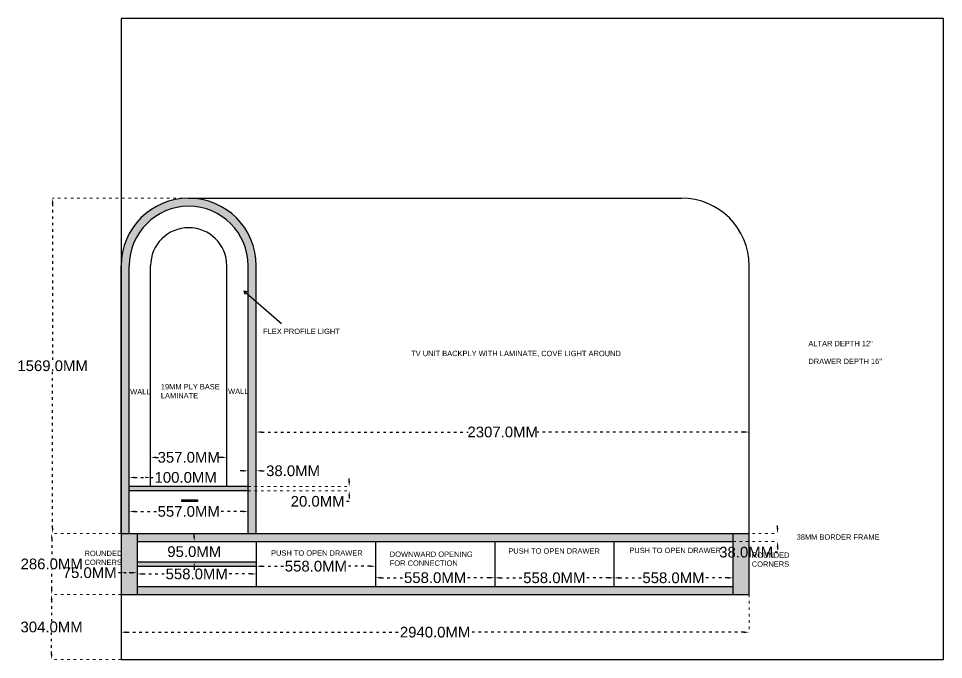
# Model space of a CAD drawing. Header units: millimetres. Extents: x 30849 to 148306, y 28561 to 116154.
# Drawn here: x 103724 to 108055, y 102531 to 105531 of the extents above; entities that cross this region are included whole.
import ezdxf

# ---------------------------------------------------------------- set-up
doc = ezdxf.new("R2010")
doc.units = ezdxf.units.MM
doc.header["$MEASUREMENT"] = 0
doc.linetypes.add('ACAD_ISO03W100', pattern=[30, 12, -18])
doc.styles.get("Standard").update_dxf_attribs({"font": 'arial.ttf'})
doc.dimstyles.get("Standard").update_dxf_attribs({"dimtxt": 50, "dimasz": 25, "dimexe": 0.18, "dimexo": 0.0625, "dimgap": 0.09, "dimtad": 0, "dimtih": 1, "dimtoh": 1, "dimdec": 1, "dimzin": 0, "dimdsep": 46, "dimtxsty": 'Standard', "dimcen": 0.09, "dimadec": 0, "dimazin": 0, "dimtfac": 1, "dimtdec": 1, "dimtofl": 0, "dimtmove": 0, "dimatfit": 3, "dimfxl": 1, "dimtolj": 1, "dimtzin": 0, "dimlwe": 0, "dimarcsym": 0})

# ---------------------------------------------------------------- blocks, each defined once
blk = doc.blocks.new('*D32')
at = {"color": 0, "linetype": 'ACAD_ISO03W100', "lineweight": 0, "transparency": 16777216}
for p, q in [((104204.6, 102835.2), (103879.3, 102835.2)), ((104204.6, 102531.2), (103879.3, 102531.2))]:
    blk.add_line(p, q, dxfattribs=at)
at = {"color": 0, "linetype": 'ACAD_ISO03W100', "lineweight": -2, "transparency": 16777216}
for p, q in [((103879.4, 102810.2), (103879.4, 102708.8)), ((103879.4, 102556.2), (103879.4, 102657.5))]:
    blk.add_line(p, q, dxfattribs=at)
at = {"color": 0, "transparency": 16777216}
for points in [[(103875.3, 102810.2), (103883.6, 102810.2), (103879.4, 102835.2)], [(103875.3, 102556.2), (103883.6, 102556.2), (103879.4, 102531.2)]]:
    blk.add_solid(points, dxfattribs=at)
at = {"layer": 'Defpoints', "color": 0, "transparency": 16777216}
for p in [(104204.7, 102835.2), (103879.4, 102531.2), (104204.7, 102531.2)]:
    blk.add_point(p, dxfattribs=at)
at = {"color": 0, "transparency": 16777216, "insert": (103879.4, 102683.2), "char_height": 50, "attachment_point": 5}
blk.add_mtext('\\A1;304.0MM', dxfattribs=at)
blk = doc.blocks.new('*D33')
at = {"color": 0, "linetype": 'ACAD_ISO03W100', "lineweight": 0, "transparency": 16777216}
for p, q in [((104204.6, 103121.2), (103879.6, 103121.2)), ((104204.6, 102835.2), (103879.6, 102835.2))]:
    blk.add_line(p, q, dxfattribs=at)
at = {"color": 0, "linetype": 'ACAD_ISO03W100', "lineweight": -2, "transparency": 16777216}
for p, q in [((103879.8, 103096.2), (103879.8, 103003.8)), ((103879.8, 102860.2), (103879.8, 102952.6))]:
    blk.add_line(p, q, dxfattribs=at)
at = {"color": 0, "transparency": 16777216}
for points in [[(103875.6, 103096.2), (103883.9, 103096.2), (103879.8, 103121.2)], [(103875.6, 102860.2), (103883.9, 102860.2), (103879.8, 102835.2)]]:
    blk.add_solid(points, dxfattribs=at)
at = {"layer": 'Defpoints', "color": 0, "transparency": 16777216}
for p in [(103879.8, 103121.2), (104204.7, 103121.2), (104204.7, 102835.2)]:
    blk.add_point(p, dxfattribs=at)
at = {"color": 0, "transparency": 16777216, "insert": (103879.8, 102978.2), "char_height": 50, "attachment_point": 5}
blk.add_mtext('\\A1;286.0MM', dxfattribs=at)
blk = doc.blocks.new('*D34')
at = {"color": 0, "linetype": 'ACAD_ISO03W100', "lineweight": 0, "transparency": 16777216}
for p, q in [((104521.1, 104690.2), (103883.9, 104690.2)), ((104204.6, 103121.2), (103883.9, 103121.2))]:
    blk.add_line(p, q, dxfattribs=at)
at = {"color": 0, "linetype": 'ACAD_ISO03W100', "lineweight": -2, "transparency": 16777216}
for p, q in [((103884.1, 104665.2), (103884.1, 103931.3)), ((103884.1, 103146.2), (103884.1, 103880.1))]:
    blk.add_line(p, q, dxfattribs=at)
at = {"color": 0, "transparency": 16777216}
for points in [[(103879.9, 104665.2), (103888.2, 104665.2), (103884.1, 104690.2)], [(103879.9, 103146.2), (103888.2, 103146.2), (103884.1, 103121.2)]]:
    blk.add_solid(points, dxfattribs=at)
at = {"layer": 'Defpoints', "color": 0, "transparency": 16777216}
for p in [(103884.1, 104690.2), (104521.2, 104690.2), (104204.7, 103121.2)]:
    blk.add_point(p, dxfattribs=at)
at = {"color": 0, "transparency": 16777216, "insert": (103884.1, 103905.7), "char_height": 50, "attachment_point": 5}
blk.add_mtext('\\A1;1569.0MM', dxfattribs=at)
blk = doc.blocks.new('*D35')
at = {"color": 0, "linetype": 'ACAD_ISO03W100', "lineweight": -2, "transparency": 16777216}
for p, q in [((104774.7, 103414.1), (104749.7, 103414.1)), ((104862.7, 103414.1), (104887.7, 103414.1))]:
    blk.add_line(p, q, dxfattribs=at)
at = {"color": 0, "linetype": 'ACAD_ISO03W100', "lineweight": 0, "transparency": 16777216}
for p, q in [((104799.7, 103341.2), (104799.7, 103414.3)), ((104837.7, 103341.2), (104837.7, 103414.3))]:
    blk.add_line(p, q, dxfattribs=at)
at = {"color": 0, "transparency": 16777216}
for points in [[(104774.7, 103418.3), (104774.7, 103409.9), (104799.7, 103414.1)], [(104862.7, 103418.3), (104862.7, 103409.9), (104837.7, 103414.1)]]:
    blk.add_solid(points, dxfattribs=at)
at = {"layer": 'Defpoints', "color": 0, "transparency": 16777216}
for p in [(104837.7, 103414.1), (104799.7, 103341.2), (104837.7, 103341.2)]:
    blk.add_point(p, dxfattribs=at)
at = {"color": 0, "transparency": 16777216, "insert": (105009.8, 103414.1), "char_height": 50, "attachment_point": 5}
blk.add_mtext('\\A1;38.0MM', dxfattribs=at)
blk = doc.blocks.new('*D36')
at = {"color": 0, "linetype": 'ACAD_ISO03W100', "lineweight": -2, "transparency": 16777216}
for p, q in [((105272.5, 103366.2), (105272.5, 103391.2)), ((105272.5, 103296.2), (105272.5, 103271.2)), ((105272.5, 103271.2), (105247.5, 103271.2))]:
    blk.add_line(p, q, dxfattribs=at)
at = {"color": 0, "linetype": 'ACAD_ISO03W100', "lineweight": 0, "transparency": 16777216}
for p, q in [((104799.8, 103341.2), (105272.7, 103341.2)), ((104799.8, 103321.2), (105272.7, 103321.2))]:
    blk.add_line(p, q, dxfattribs=at)
at = {"color": 0, "transparency": 16777216}
for points in [[(105268.4, 103366.2), (105276.7, 103366.2), (105272.5, 103341.2)], [(105268.4, 103296.2), (105276.7, 103296.2), (105272.5, 103321.2)]]:
    blk.add_solid(points, dxfattribs=at)
at = {"layer": 'Defpoints', "color": 0, "transparency": 16777216}
for p in [(104799.7, 103341.2), (104799.7, 103321.2), (105272.5, 103321.2)]:
    blk.add_point(p, dxfattribs=at)
at = {"color": 0, "transparency": 16777216, "insert": (105124.9, 103271.2), "char_height": 50, "attachment_point": 5}
blk.add_mtext('\\A1;20.0MM', dxfattribs=at)
blk = doc.blocks.new('*D37')
at = {"color": 0, "linetype": 'ACAD_ISO03W100', "lineweight": 0, "transparency": 16777216}
for p, q in [((104342.7, 103341.2), (104342.7, 103477.3)), ((104699.7, 103341.2), (104699.7, 103477.3))]:
    blk.add_line(p, q, dxfattribs=at)
at = {"color": 0, "linetype": 'ACAD_ISO03W100', "lineweight": -2, "transparency": 16777216}
for p, q in [((104367.7, 103477.1), (104379.6, 103477.1)), ((104674.7, 103477.1), (104662.8, 103477.1))]:
    blk.add_line(p, q, dxfattribs=at)
at = {"color": 0, "transparency": 16777216}
for points in [[(104367.7, 103481.3), (104367.7, 103473), (104342.7, 103477.1)], [(104674.7, 103481.3), (104674.7, 103473), (104699.7, 103477.1)]]:
    blk.add_solid(points, dxfattribs=at)
at = {"layer": 'Defpoints', "color": 0, "transparency": 16777216}
for p in [(104699.7, 103477.1), (104342.7, 103341.2), (104699.7, 103341.2)]:
    blk.add_point(p, dxfattribs=at)
at = {"color": 0, "transparency": 16777216, "insert": (104521.2, 103477.1), "char_height": 50, "attachment_point": 5}
blk.add_mtext('\\A1;357.0MM', dxfattribs=at)
blk = doc.blocks.new('*D38')
at = {"color": 0, "linetype": 'ACAD_ISO03W100', "lineweight": 0, "transparency": 16777216}
for p, q in [((104242.7, 103341.2), (104242.7, 103383.3)), ((104342.7, 103341.2), (104342.7, 103383.3))]:
    blk.add_line(p, q, dxfattribs=at)
at = {"color": 0, "linetype": 'ACAD_ISO03W100', "lineweight": -2, "transparency": 16777216}
for p, q in [((104267.7, 103383.1), (104317.7, 103383.1)), ((104342.7, 103383.1), (104367.7, 103383.1))]:
    blk.add_line(p, q, dxfattribs=at)
at = {"color": 0, "transparency": 16777216}
for points in [[(104267.7, 103387.2), (104267.7, 103378.9), (104242.7, 103383.1)], [(104317.7, 103387.2), (104317.7, 103378.9), (104342.7, 103383.1)]]:
    blk.add_solid(points, dxfattribs=at)
at = {"layer": 'Defpoints', "color": 0, "transparency": 16777216}
for p in [(104342.7, 103383.1), (104242.7, 103341.2), (104342.7, 103341.2)]:
    blk.add_point(p, dxfattribs=at)
at = {"color": 0, "transparency": 16777216, "insert": (104506.9, 103383.1), "char_height": 50, "attachment_point": 5}
blk.add_mtext('\\A1;100.0MM', dxfattribs=at)
blk = doc.blocks.new('*D39')
at = {"color": 0, "linetype": 'ACAD_ISO03W100', "lineweight": 0, "transparency": 16777216}
for p, q in [((104204.7, 102835.1), (104204.7, 102658.6)), ((107144.7, 102835.1), (107144.7, 102658.6))]:
    blk.add_line(p, q, dxfattribs=at)
at = {"color": 0, "linetype": 'ACAD_ISO03W100', "lineweight": -2, "transparency": 16777216}
for p, q in [((104229.7, 102658.8), (105513.3, 102658.8)), ((107119.7, 102658.8), (105836.1, 102658.8))]:
    blk.add_line(p, q, dxfattribs=at)
at = {"color": 0, "transparency": 16777216}
for points in [[(104229.7, 102663), (104229.7, 102654.6), (104204.7, 102658.8)], [(107119.7, 102663), (107119.7, 102654.6), (107144.7, 102658.8)]]:
    blk.add_solid(points, dxfattribs=at)
at = {"layer": 'Defpoints', "color": 0, "transparency": 16777216}
for p in [(104204.7, 102835.2), (107144.7, 102835.2), (107144.7, 102658.8)]:
    blk.add_point(p, dxfattribs=at)
at = {"color": 0, "transparency": 16777216, "insert": (105674.7, 102658.8), "char_height": 50, "attachment_point": 5}
blk.add_mtext('\\A1;2940.0MM', dxfattribs=at)
blk = doc.blocks.new('*D40')
at = {"color": 0, "linetype": 'ACAD_ISO03W100', "lineweight": 0, "transparency": 16777216}
for p, q in [((104242.7, 103321.1), (104242.7, 103223.8)), ((104799.7, 103321.1), (104799.7, 103223.8))]:
    blk.add_line(p, q, dxfattribs=at)
at = {"color": 0, "linetype": 'ACAD_ISO03W100', "lineweight": -2, "transparency": 16777216}
for p, q in [((104267.7, 103224), (104379.6, 103224)), ((104774.7, 103224), (104662.8, 103224))]:
    blk.add_line(p, q, dxfattribs=at)
at = {"color": 0, "transparency": 16777216}
for points in [[(104267.7, 103228.1), (104267.7, 103219.8), (104242.7, 103224)], [(104774.7, 103228.1), (104774.7, 103219.8), (104799.7, 103224)]]:
    blk.add_solid(points, dxfattribs=at)
at = {"layer": 'Defpoints', "color": 0, "transparency": 16777216}
for p in [(104242.7, 103321.2), (104799.7, 103321.2), (104799.7, 103224)]:
    blk.add_point(p, dxfattribs=at)
at = {"color": 0, "transparency": 16777216, "insert": (104521.2, 103224), "char_height": 50, "attachment_point": 5}
blk.add_mtext('\\A1;557.0MM', dxfattribs=at)
blk = doc.blocks.new('*D41')
at = {"color": 0, "linetype": 'ACAD_ISO03W100', "lineweight": 0, "transparency": 16777216}
for p, q in [((104837.7, 103121.2), (104837.7, 103595.9)), ((107144.7, 103121.2), (107144.7, 103595.9))]:
    blk.add_line(p, q, dxfattribs=at)
at = {"color": 0, "linetype": 'ACAD_ISO03W100', "lineweight": -2, "transparency": 16777216}
for p, q in [((104862.7, 103595.7), (105829.8, 103595.7)), ((107119.7, 103595.7), (106152.6, 103595.7))]:
    blk.add_line(p, q, dxfattribs=at)
at = {"color": 0, "transparency": 16777216}
for points in [[(104862.7, 103599.9), (104862.7, 103591.5), (104837.7, 103595.7)], [(107119.7, 103599.9), (107119.7, 103591.5), (107144.7, 103595.7)]]:
    blk.add_solid(points, dxfattribs=at)
at = {"layer": 'Defpoints', "color": 0, "transparency": 16777216}
for p in [(107144.7, 103595.7), (104837.7, 103121.2), (107144.7, 103121.2)]:
    blk.add_point(p, dxfattribs=at)
at = {"color": 0, "transparency": 16777216, "insert": (105991.2, 103595.7), "char_height": 50, "attachment_point": 5}
blk.add_mtext('\\A1;2307.0MM', dxfattribs=at)
blk = doc.blocks.new('*D42')
at = {"color": 0, "linetype": 'ACAD_ISO03W100', "lineweight": -2, "transparency": 16777216}
for p, q in [((104204.7, 102937.3), (104179.7, 102937.3)), ((104254.7, 102937.3), (104229.7, 102937.3))]:
    blk.add_line(p, q, dxfattribs=at)
at = {"color": 0, "linetype": 'ACAD_ISO03W100', "lineweight": 0, "transparency": 16777216}
for p, q in [((104204.7, 102835.2), (104204.7, 102937.5)), ((104279.7, 102835.2), (104279.7, 102937.5))]:
    blk.add_line(p, q, dxfattribs=at)
at = {"color": 0, "transparency": 16777216}
for points in [[(104229.7, 102941.5), (104229.7, 102933.1), (104204.7, 102937.3)], [(104254.7, 102941.5), (104254.7, 102933.1), (104279.7, 102937.3)]]:
    blk.add_solid(points, dxfattribs=at)
at = {"layer": 'Defpoints', "color": 0, "transparency": 16777216}
for p in [(104204.7, 102937.3), (104204.7, 102835.2), (104279.7, 102835.2)]:
    blk.add_point(p, dxfattribs=at)
at = {"color": 0, "transparency": 16777216, "insert": (104057.7, 102937.3), "char_height": 50, "attachment_point": 5}
blk.add_mtext('\\A1;75.0MM', dxfattribs=at)
blk = doc.blocks.new('*D43')
at = {"color": 0, "linetype": 'ACAD_ISO03W100', "lineweight": 0, "transparency": 16777216}
for p, q in [((104279.7, 102968.1), (104279.7, 102931.2)), ((104837.7, 102968.1), (104837.7, 102931.2))]:
    blk.add_line(p, q, dxfattribs=at)
at = {"color": 0, "linetype": 'ACAD_ISO03W100', "lineweight": -2, "transparency": 16777216}
for p, q in [((104304.7, 102931.4), (104417.1, 102931.4)), ((104812.7, 102931.4), (104700.3, 102931.4))]:
    blk.add_line(p, q, dxfattribs=at)
at = {"color": 0, "transparency": 16777216}
for points in [[(104304.7, 102935.6), (104304.7, 102927.3), (104279.7, 102931.4)], [(104812.7, 102935.6), (104812.7, 102927.3), (104837.7, 102931.4)]]:
    blk.add_solid(points, dxfattribs=at)
at = {"layer": 'Defpoints', "color": 0, "transparency": 16777216}
for p in [(104279.7, 102968.2), (104837.7, 102968.2), (104837.7, 102931.4)]:
    blk.add_point(p, dxfattribs=at)
at = {"color": 0, "transparency": 16777216, "insert": (104558.7, 102931.4), "char_height": 50, "attachment_point": 5}
blk.add_mtext('\\A1;558.0MM', dxfattribs=at)
blk = doc.blocks.new('*D44')
at = {"color": 0, "linetype": 'ACAD_ISO03W100', "lineweight": -2, "transparency": 16777216}
for p, q in [((104547.1, 103108.2), (104547.1, 103133.2)), ((104547.1, 102963.2), (104547.1, 102938.2))]:
    blk.add_line(p, q, dxfattribs=at)
at = {"color": 0, "linetype": 'ACAD_ISO03W100', "lineweight": 0, "transparency": 16777216}
for p, q in [((104279.8, 103083.2), (104547.3, 103083.2)), ((104279.8, 102988.2), (104547.3, 102988.2))]:
    blk.add_line(p, q, dxfattribs=at)
at = {"color": 0, "transparency": 16777216}
for points in [[(104543, 103108.2), (104551.3, 103108.2), (104547.1, 103083.2)], [(104543, 102963.2), (104551.3, 102963.2), (104547.1, 102988.2)]]:
    blk.add_solid(points, dxfattribs=at)
at = {"layer": 'Defpoints', "color": 0, "transparency": 16777216}
for p in [(104279.7, 103083.2), (104279.7, 102988.2), (104547.1, 102988.2)]:
    blk.add_point(p, dxfattribs=at)
at = {"color": 0, "transparency": 16777216, "insert": (104547.1, 103035.7), "char_height": 50, "attachment_point": 5}
blk.add_mtext('\\A1;95.0MM', dxfattribs=at)
blk = doc.blocks.new('*D45')
at = {"color": 0, "linetype": 'ACAD_ISO03W100', "lineweight": 0, "transparency": 16777216}
for p, q in [((104837.7, 103083.1), (104837.7, 102967.5)), ((105395.7, 103083.1), (105395.7, 102967.5))]:
    blk.add_line(p, q, dxfattribs=at)
at = {"color": 0, "linetype": 'ACAD_ISO03W100', "lineweight": -2, "transparency": 16777216}
for p, q in [((104862.7, 102967.6), (104975.1, 102967.6)), ((105370.7, 102967.6), (105258.3, 102967.6))]:
    blk.add_line(p, q, dxfattribs=at)
at = {"color": 0, "transparency": 16777216}
for points in [[(104862.7, 102971.8), (104862.7, 102963.5), (104837.7, 102967.6)], [(105370.7, 102971.8), (105370.7, 102963.5), (105395.7, 102967.6)]]:
    blk.add_solid(points, dxfattribs=at)
at = {"layer": 'Defpoints', "color": 0, "transparency": 16777216}
for p in [(104837.7, 103083.2), (105395.7, 103083.2), (105395.7, 102967.6)]:
    blk.add_point(p, dxfattribs=at)
at = {"color": 0, "transparency": 16777216, "insert": (105116.7, 102967.6), "char_height": 50, "attachment_point": 5}
blk.add_mtext('\\A1;558.0MM', dxfattribs=at)
blk = doc.blocks.new('*D46')
at = {"color": 0, "linetype": 'ACAD_ISO03W100', "lineweight": -2, "transparency": 16777216}
for p, q in [((107277.9, 103146.2), (107277.9, 103171.2)), ((107277.9, 103033.2), (107252.9, 103033.2)), ((107277.9, 103058.2), (107277.9, 103033.2))]:
    blk.add_line(p, q, dxfattribs=at)
at = {"color": 0, "linetype": 'ACAD_ISO03W100', "lineweight": 0, "transparency": 16777216}
for p, q in [((107069.8, 103121.2), (107278.1, 103121.2)), ((107069.8, 103083.2), (107278.1, 103083.2))]:
    blk.add_line(p, q, dxfattribs=at)
at = {"color": 0, "transparency": 16777216}
for points in [[(107273.8, 103146.2), (107282.1, 103146.2), (107277.9, 103121.2)], [(107273.8, 103058.2), (107282.1, 103058.2), (107277.9, 103083.2)]]:
    blk.add_solid(points, dxfattribs=at)
at = {"layer": 'Defpoints', "color": 0, "transparency": 16777216}
for p in [(107069.7, 103121.2), (107069.7, 103083.2), (107277.9, 103083.2)]:
    blk.add_point(p, dxfattribs=at)
at = {"color": 0, "transparency": 16777216, "insert": (107130.8, 103033.2), "char_height": 50, "attachment_point": 5}
blk.add_mtext('\\A1;38.0MM', dxfattribs=at)
blk = doc.blocks.new('*D47')
at = {"color": 0, "linetype": 'ACAD_ISO03W100', "lineweight": 0, "transparency": 16777216}
for p, q in [((105395.7, 102873.2), (105395.7, 102914.1)), ((105953.7, 102873.2), (105953.7, 102914.1))]:
    blk.add_line(p, q, dxfattribs=at)
at = {"color": 0, "linetype": 'ACAD_ISO03W100', "lineweight": -2, "transparency": 16777216}
for p, q in [((105420.7, 102913.9), (105533.1, 102913.9)), ((105928.7, 102913.9), (105816.3, 102913.9))]:
    blk.add_line(p, q, dxfattribs=at)
at = {"color": 0, "transparency": 16777216}
for points in [[(105420.7, 102918.1), (105420.7, 102909.8), (105395.7, 102913.9)], [(105928.7, 102918.1), (105928.7, 102909.8), (105953.7, 102913.9)]]:
    blk.add_solid(points, dxfattribs=at)
at = {"layer": 'Defpoints', "color": 0, "transparency": 16777216}
for p in [(105953.7, 102913.9), (105395.7, 102873.2), (105953.7, 102873.2)]:
    blk.add_point(p, dxfattribs=at)
at = {"color": 0, "transparency": 16777216, "insert": (105674.7, 102913.9), "char_height": 50, "attachment_point": 5}
blk.add_mtext('\\A1;558.0MM', dxfattribs=at)
blk = doc.blocks.new('*D48')
at = {"color": 0, "linetype": 'ACAD_ISO03W100', "lineweight": 0, "transparency": 16777216}
for p, q in [((105953.7, 102873.2), (105953.7, 102913.5)), ((106511.7, 102873.2), (106511.7, 102913.5))]:
    blk.add_line(p, q, dxfattribs=at)
at = {"color": 0, "linetype": 'ACAD_ISO03W100', "lineweight": -2, "transparency": 16777216}
for p, q in [((105978.7, 102913.3), (106091.1, 102913.3)), ((106486.7, 102913.3), (106374.3, 102913.3))]:
    blk.add_line(p, q, dxfattribs=at)
at = {"color": 0, "transparency": 16777216}
for points in [[(105978.7, 102917.5), (105978.7, 102909.1), (105953.7, 102913.3)], [(106486.7, 102917.5), (106486.7, 102909.1), (106511.7, 102913.3)]]:
    blk.add_solid(points, dxfattribs=at)
at = {"layer": 'Defpoints', "color": 0, "transparency": 16777216}
for p in [(106511.7, 102913.3), (105953.7, 102873.2), (106511.7, 102873.2)]:
    blk.add_point(p, dxfattribs=at)
at = {"color": 0, "transparency": 16777216, "insert": (106232.7, 102913.3), "char_height": 50, "attachment_point": 5}
blk.add_mtext('\\A1;558.0MM', dxfattribs=at)
blk = doc.blocks.new('*D49')
at = {"color": 0, "linetype": 'ACAD_ISO03W100', "lineweight": 0, "transparency": 16777216}
for p, q in [((106511.7, 102873.2), (106511.7, 102913.5)), ((107069.7, 102873.2), (107069.7, 102913.5))]:
    blk.add_line(p, q, dxfattribs=at)
at = {"color": 0, "linetype": 'ACAD_ISO03W100', "lineweight": -2, "transparency": 16777216}
for p, q in [((106536.7, 102913.3), (106649.1, 102913.3)), ((107044.7, 102913.3), (106932.3, 102913.3))]:
    blk.add_line(p, q, dxfattribs=at)
at = {"color": 0, "transparency": 16777216}
for points in [[(106536.7, 102917.5), (106536.7, 102909.1), (106511.7, 102913.3)], [(107044.7, 102917.5), (107044.7, 102909.1), (107069.7, 102913.3)]]:
    blk.add_solid(points, dxfattribs=at)
at = {"layer": 'Defpoints', "color": 0, "transparency": 16777216}
for p in [(107069.7, 102913.3), (106511.7, 102873.2), (107069.7, 102873.2)]:
    blk.add_point(p, dxfattribs=at)
at = {"color": 0, "transparency": 16777216, "insert": (106790.7, 102913.3), "char_height": 50, "attachment_point": 5}
blk.add_mtext('\\A1;558.0MM', dxfattribs=at)

msp = doc.modelspace()

# ---------------------------------------------------------------- hatches: boundary and pattern name
h = msp.add_hatch(color=256)
h.dxf.hatch_style = 1
h.paths.add_polyline_path([(104204.7, 104373.18), (104204.7, 103121.18), (104242.7, 103121.18), (104242.7, 104373.21, -1), (104799.7, 104374.15), (104799.7, 103121.18), (104837.7, 103121.18), (104837.7, 104374.18, 1)])
h = msp.add_hatch(color=256)
h.dxf.hatch_style = 1
h.paths.add_polyline_path([(104799.7, 103341.18), (104242.7, 103341.18), (104242.7, 103321.18), (104799.7, 103321.18)])
at = {"transparency": 33554653}
h = msp.add_hatch(color=256, dxfattribs=at)
h.dxf.hatch_style = 1
h.set_gradient(color1=(255, 255, 255), color2=(0, 0, 0), rotation=90)
h.paths.add_polyline_path([(107144.7, 103121.18), (107069.7, 103121.18), (107069.7, 102835.18), (107144.7, 102835.18)])
h.paths.add_polyline_path([(104279.7, 103121.18), (104204.7, 103121.18), (104204.7, 102835.18), (104279.7, 102835.18)])
h = msp.add_hatch(color=256)
h.dxf.hatch_style = 1
h.paths.add_polyline_path([(107069.7, 103121.18), (104279.7, 103121.18), (104279.7, 103083.18), (107069.7, 103083.18)])
h.paths.add_polyline_path([(107069.7, 102873.18), (104279.7, 102873.18), (104279.7, 102835.18), (107069.7, 102835.18)])
h.paths.add_polyline_path([(104837.7, 102988.18), (104279.7, 102988.18), (104279.7, 102968.18), (104837.7, 102968.18)])

# ---------------------------------------------------------------- linework, layer by layer
for p, q in [((108054.7, 105531.18), (104204.7, 105531.18)), ((104204.7, 105531.18), (104204.7, 104690.18)), ((108054.7, 102531.18), (108054.7, 105531.18)), ((104204.7, 104690.18), (104204.7, 102531.18)), ((104521.2, 104690.18), (106828.7, 104690.18)), ((104204.7, 103121.18), (104204.7, 104374.18)), ((104204.7, 104374.18), (104204.7, 102531.18)), ((104242.7, 103121.18), (104242.7, 104374.18)), ((104342.7, 103341.18), (104342.7, 104374.18)), ((104699.7, 103341.18), (104699.7, 104374.18)), ((104799.7, 103121.18), (104799.7, 104374.18)), ((104799.7, 103121.18), (104799.7, 104374.18)), ((104837.7, 103121.18), (104837.7, 104374.18)), ((107144.7, 103121.18), (107144.7, 104374.18)), ((104779.16, 104256.53), (104956.02, 104103.77)), ((104779.16, 104256.53), (104784.58, 104240.43)), ((104779.16, 104256.53), (104799.7, 104253.97)), ((104799.7, 103341.18), (104242.7, 103341.18)), ((104799.7, 103121.18), (104799.7, 103341.18)), ((104799.7, 103321.18), (104242.7, 103321.18)), ((104204.7, 103121.18), (107144.7, 103121.18)), ((104279.7, 103121.18), (104279.7, 102835.18)), ((107069.7, 102835.18), (107069.7, 103121.18)), ((107144.7, 102835.18), (107144.7, 103121.18)), ((104279.7, 103083.18), (107069.7, 103083.18)), ((104837.7, 103083.18), (104837.7, 102873.18)), ((105395.7, 103083.18), (105395.7, 102873.18)), ((105953.7, 103083.18), (105953.7, 102873.18)), ((106511.7, 103083.18), (106511.7, 102873.18)), ((104279.7, 102988.18), (104837.7, 102988.18)), ((104279.7, 102968.18), (104837.7, 102968.18)), ((104279.7, 102873.18), (107069.7, 102873.18)), ((104204.7, 102835.18), (107144.7, 102835.18)), ((104204.7, 102531.18), (108054.7, 102531.18))]:
    msp.add_line(p, q)
msp.add_lwpolyline([(104488.27, 103278.26), (104562.42, 103278.26), (104562.42, 103270.32), (104488.27, 103270.32)], close=True)
for centre, radius, start, end in [((104521.2, 104373.68), 316.5, 0.09059, 179.90941), ((106828.7, 104374.18), 316, 360, 90), ((104521.2, 104373.68), 278.5, 0.09059, 179.90941), ((104521.2, 104373.68), 178.5, 0.09059, 179.90941)]:
    msp.add_arc(centre, radius, start, end)

# ---------------------------------------------------------------- texts
at = {"char_height": 25, "attachment_point": 1}
for s, insert in [('FLEX PROFILE LIGHT', (104869.58, 104079.55)), ('ALTAR DEPTH 12"  \\P\\PDRAWER DEPTH 16"                 ', (107422.16, 104022.46)), ('TV UNIT BACKPLY WITH LAMINATE, COVE LIGHT AROUND', (105562.48, 103975.95)), ('19MM PLY BASE\\PLAMINATE', (104390.86, 103820.22)), ('WALL', (104705.45, 103798.59)), ('WALL', (104247.21, 103796.78)), ('38MM BORDER FRAME', (107367.32, 103116.64)), ('ROUNDED \\PCORNERS', (104033.68, 103040.19)), ('PUSH TO OPEN DRAWER', (104906.77, 103041.98)), ('DOWNWARD OPENING \\PFOR CONNECTION', (105462.62, 103036.48)), ('PUSH TO OPEN DRAWER', (106017.23, 103051.51)), ('PUSH TO OPEN DRAWER', (106584.14, 103054.33)), ('ROUNDED \\PCORNERS', (107157.43, 103031.95))]:
    msp.add_mtext_dynamic_manual_height_columns(s, width=1356.9854, gutter_width=1, heights=[0], dxfattribs=dict(at, insert=insert))

# ---------------------------------------------------------------- dimensions: what is measured, and where the dimension line sits
for base, p1, p2, picture, middle in [((103884.06, 104690.18), (104204.7, 103121.18), (104521.2, 104690.18), '*D34', (103884.06, 103905.68)), ((105272.53, 103321.18), (104799.7, 103341.18), (104799.7, 103321.18), '*D36', (105124.94, 103271.18)), ((107277.93, 103083.18), (107069.7, 103121.18), (107069.7, 103083.18), '*D46', (107130.79, 103033.18)), ((103879.78, 103121.18), (104204.7, 102835.18), (104204.7, 103121.18), '*D33', (103879.78, 102978.18)), ((104547.13, 102988.18), (104279.7, 103083.18), (104279.7, 102988.18), '*D44', (104547.13, 103035.68)), ((103879.44, 102531.18), (104204.7, 102835.18), (104204.7, 102531.18), '*D32', (103879.44, 102683.18))]:
    dim = msp.add_linear_dim(base=base, p1=p1, p2=p2, angle=90, dimstyle='Standard', override={"dimpost": 'MM'})
    dim.commit()
    dim.dimension.update_dxf_attribs({"geometry": picture, "text_midpoint": middle})
for base, p1, p2, picture, middle in [((107144.7, 103595.69), (104837.7, 103121.18), (107144.7, 103121.18), '*D41', (105991.2, 103595.69)), ((104699.7, 103477.13), (104342.7, 103341.18), (104699.7, 103341.18), '*D37', (104521.2, 103477.13)), ((104342.7, 103383.07), (104242.7, 103341.18), (104342.7, 103341.18), '*D38', (104506.93, 103383.07)), ((104837.7, 103414.1), (104799.7, 103341.18), (104837.7, 103341.18), '*D35', (105009.84, 103414.1)), ((104799.7, 103223.96), (104242.7, 103321.18), (104799.7, 103321.18), '*D40', (104521.2, 103223.96)), ((105395.7, 102967.64), (104837.7, 103083.18), (105395.7, 103083.18), '*D45', (105116.7, 102967.64)), ((104204.7, 102937.29), (104279.7, 102835.18), (104204.7, 102835.18), '*D42', (104057.75, 102937.29)), ((104837.7, 102931.42), (104279.7, 102968.18), (104837.7, 102968.18), '*D43', (104558.7, 102931.42)), ((105953.7, 102913.93), (105395.7, 102873.18), (105953.7, 102873.18), '*D47', (105674.7, 102913.93)), ((106511.7, 102913.31), (105953.7, 102873.18), (106511.7, 102873.18), '*D48', (106232.7, 102913.31)), ((107069.7, 102913.3), (106511.7, 102873.18), (107069.7, 102873.18), '*D49', (106790.7, 102913.3)), ((107144.7, 102658.79), (104204.7, 102835.18), (107144.7, 102835.18), '*D39', (105674.7, 102658.79))]:
    dim = msp.add_linear_dim(base=base, p1=p1, p2=p2, dimstyle='Standard', override={"dimpost": 'MM'})
    dim.commit()
    dim.dimension.update_dxf_attribs({"geometry": picture, "text_midpoint": middle})

doc.saveas('drawing.dxf')
